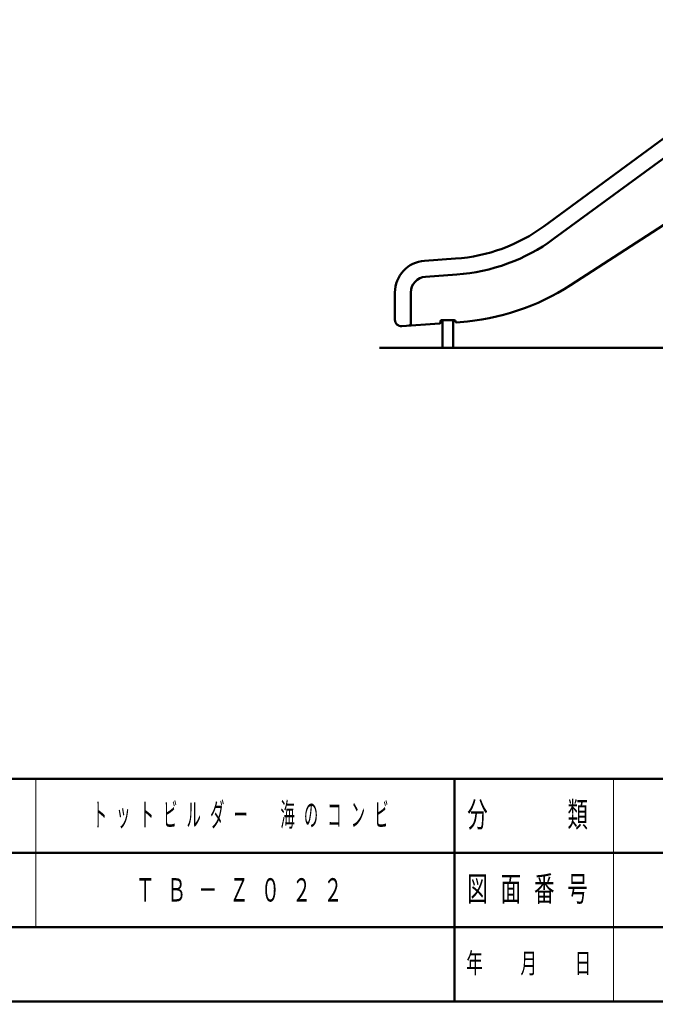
# Model space of a CAD drawing. Units: millimetres on the paper, scale 1:50. Extents: x -385 to 0, y -594 to 267.
# Drawn here: x -176 to -116.1, y -297 to -204.4 of the extents above; entities that cross this region are included whole.
import ezdxf

# ---------------------------------------------------------------- set-up
doc = ezdxf.new("R2010")
doc.units = ezdxf.units.MM
doc.layers.add('LY_1', color=140, linetype='Continuous', lineweight=50)
doc.styles.add('ＭＳ ゴシック', font='')
doc.styles.get('ＭＳ ゴシック').set_extended_font_data('MS Gothic')

msp = doc.modelspace()

# ---------------------------------------------------------------- linework, layer by layer
at = {"layer": 'LY_1'}
for p, q in [((-126.551, -223.867), (-100.012, -204.382)), ((-125.663, -225.076), (-99.124, -205.591)), ((-94.409, -210.232), (-124.061, -229.435)), ((-134.904, -226.93), (-137.834, -227.135)), ((-134.799, -228.427), (-137.729, -228.632)), ((-140.625, -230.128), (-140.625, -232.702)), ((-139.125, -230.128), (-139.125, -233.054)), ((-136.418, -233.051), (-139.983, -233.3)), ((-136.325, -232.84), (-136.325, -232.951)), ((-135.025, -232.74), (-136.225, -232.74)), ((-136.125, -232.74), (-136.125, -235.34)), ((-135.125, -232.74), (-135.125, -235.34)), ((-134.925, -232.84), (-134.925, -232.882)), ((-134.485, -232.916), (-134.861, -232.942)), ((-135, -276), (-135, -297)), ((-187.5, -283), (-70, -283)), ((-242.5, -290), (0, -290))]:
    msp.add_line(p, q, dxfattribs=at)
at = {"layer": 'LY_1', "color": 7}
for p, q in [((-142.087, -235.34), (-42.341, -235.34)), ((-385, -276), (0, -276)), ((-385, -297), (0, -297))]:
    msp.add_line(p, q, dxfattribs=at)
at = {"layer": 'LY_1', "color": 7, "lineweight": 13}
for p, q in [((-174.5, -276), (-174.5, -290)), ((-120, -276), (-120, -297))]:
    msp.add_line(p, q, dxfattribs=at)
at = {"layer": 'LY_1'}
for centre, radius, start, end in [((-136.02, -210.969), 16, 274, 306.28527), ((-136.02, -210.969), 17.5, 274, 306.28527), ((-137.625, -230.128), 3, 94, 180), ((-137.625, -230.128), 1.5, 94, 180), ((-136.02, -210.969), 22, 274, 302.92827), ((-140.025, -232.702), 0.6, 180, 274), ((-139.325, -233.054), 0.2, 274, 0), ((-136.425, -232.951), 0.1, 274, 0), ((-136.225, -232.84), 0.1, 90, 180), ((-135.025, -232.84), 0.1, 0, 90), ((-134.865, -232.882), 0.06, 180, 274)]:
    msp.add_arc(centre, radius, start, end, dxfattribs=at)

# ---------------------------------------------------------------- texts
at = {"layer": 'LY_1', "color": 7, "attachment_point": 5, "style": 'ＭＳ ゴシック'}
for s, insert, char_height in [('\\T1.64;\\W0.45;トットビルダー\u3000海のコンビ', (-154.75, -279.5), 2.199), ('\\T1.64;\\W0.6;分\u3000\u3000類', (-127.5, -279.5), 2.346), ('\\T1.64;\\W0.6;図面番号', (-127.5, -286.5), 2.346), ('\\T1.64;\\W0.6;ＴＢ－Ｚ０２２', (-154.75, -286.5), 2.199), ('\\T1.64;\\W0.6;年\u3000月\u3000日', (-127.5, -293.5), 1.906)]:
    msp.add_mtext(s, dxfattribs=dict(at, insert=insert, char_height=char_height))

doc.saveas('drawing.dxf')
